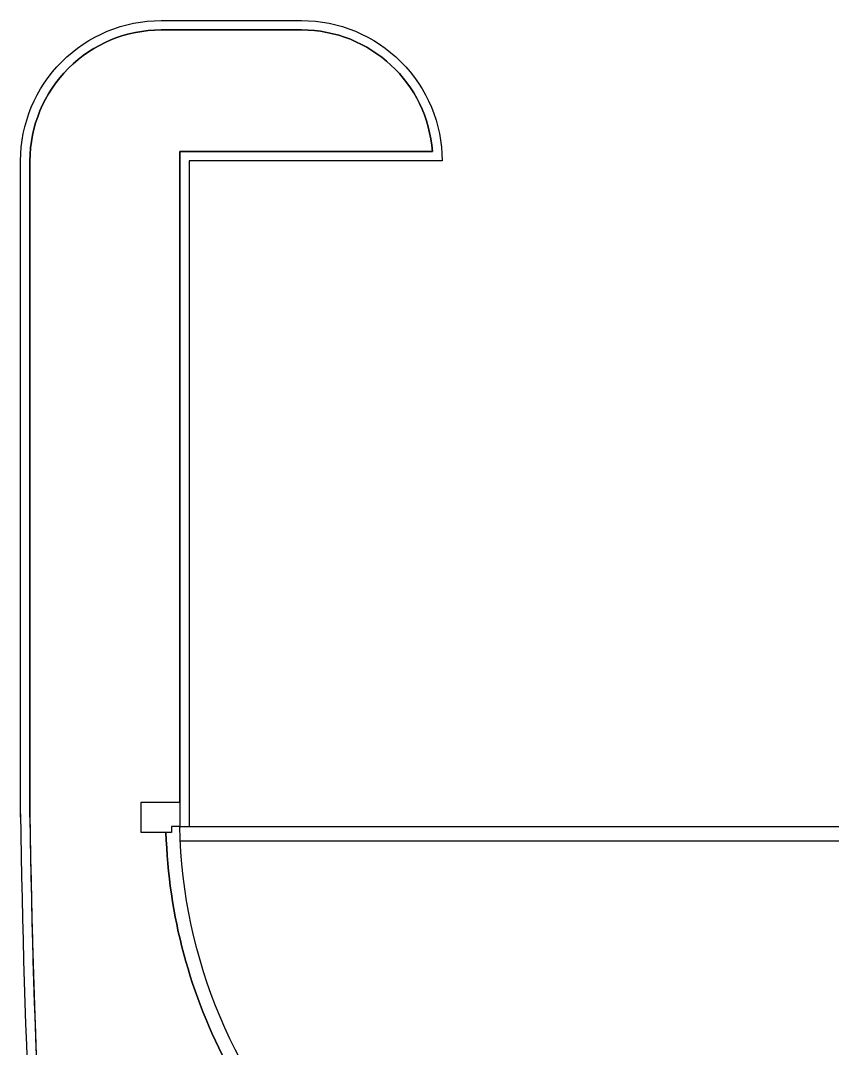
# Model space of a CAD drawing. Header units: millimetres. Extents: x -27104 to 125781, y -3376 to 46996.
# Drawn here: x 55908.2 to 56247.4, y 18153 to 18582.7 of the extents above; entities that cross this region are included whole.
import ezdxf

# ---------------------------------------------------------------- set-up
doc = ezdxf.new("R2010")
doc.units = ezdxf.units.MM
doc.header["$LTSCALE"] = 100
doc.header["$MEASUREMENT"] = 0
doc.layers.get('0').update_dxf_attribs({"linetype": 'CONTINUOUS'})
doc.layers.add('ELE9', color=9, linetype='CONTINUOUS')

# ---------------------------------------------------------------- blocks, each defined once
blk = doc.blocks.new('ggtyu')
at = {"layer": 'ELE9', "color": 253, "ltscale": 0.1}
for points in [[(55718.74, 18413.47), (55718.74, 18687.85, -0.414214), (55777.43, 18746.54), (55836.13, 18746.54, -0.414214), (55894.82, 18687.85), (55789.17, 18687.85), (55789.17, 18409.56)], [(55722.66, 18413.47), (55722.66, 18687.85, -0.414214), (55777.43, 18742.62), (55836.13, 18742.62, -0.393426), (55890.76, 18691.76), (55785.26, 18691.76), (55785.26, 18409.56)], [(55718.73, 18414.92, 0.037763), (55768.01, 17855.39), (55781.26, 17805.04), (55859.6, 17805.04), (55859.6, 17910.68), (56456.3, 17910.68), (56456.3, 17261.16)], [(55722.64, 18414.97, 0.03775), (55771.84, 17856.2), (55784.28, 17808.95), (55855.69, 17808.95), (55855.69, 17914.59), (56460.21, 17914.59), (56460.21, 17257.25)], [(55988.23, 18198.62, -0.392404), (55785.3, 18409.56), (55781.84, 18409.56), (55781.84, 18407.11), (55779.48, 18407.11, 0.117047), (55805.91, 18308.49), (55807.95, 18309.66), (55814.31, 18298.65), (55812.27, 18297.47, 0.117047), (55884.47, 18225.28), (55885.64, 18227.31), (55896.66, 18220.96), (55895.48, 18218.92, 0.110318), (55988.23, 18192.74, 0.110318)], [(56452.09, 18288.3, -0.367615), (55988.23, 17914.76), (55988.23, 18198.62, 0.342657), (56205.59, 18348.4)]]:
    blk.add_lwpolyline(points, format="xyb", dxfattribs=at)
at = {"layer": 'ELE9', "color": 253}
for points in [[(55836.13, 18742.62), (55777.43, 18742.62, 0.414214), (55722.66, 18687.85), (55722.66, 18413.47, 0.037644), (55771.84, 17856.2)], [(55805.91, 18308.49, -0.117047), (55779.48, 18407.11), (55769.12, 18407.11), (55769.12, 18419.83), (55785.26, 18419.83), (55785.26, 18691.76), (55890.76, 18691.76, 0.393426), (55836.13, 18742.62, -1.074172)]]:
    blk.add_lwpolyline(points, format="xyb", dxfattribs=at)
at = {"layer": 'ELE9', "color": 253, "ltscale": 0.1}
for points in [[(55785.3, 18409.56), (56215.63, 18409.56)], [(55785.48, 18403.69), (56215.44, 18403.69)]]:
    blk.add_lwpolyline(points, dxfattribs=at)

msp = doc.modelspace()

# ---------------------------------------------------------------- block references
msp.add_blockref('ggtyu', (189.46, -163.8))

doc.saveas('drawing.dxf')
